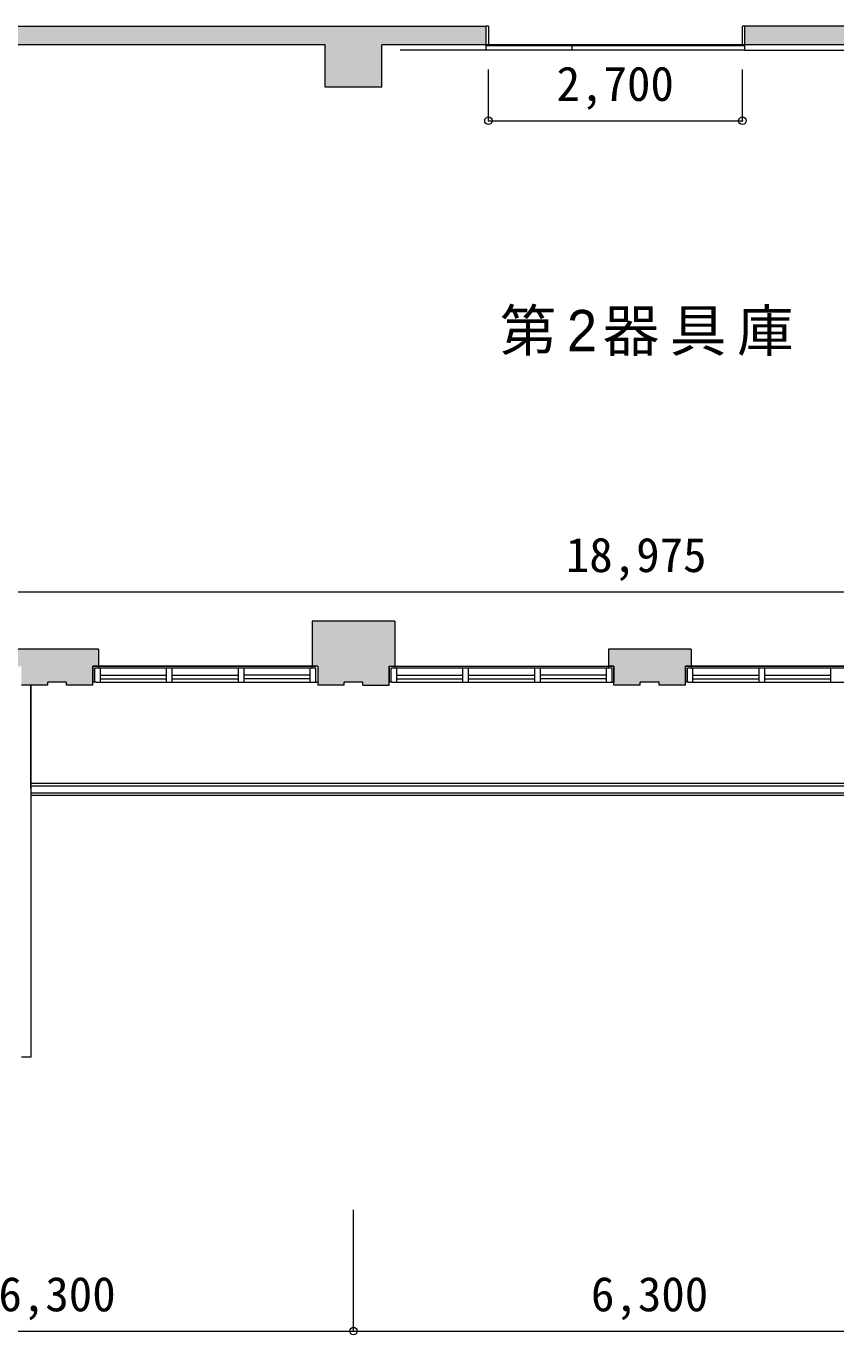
# Model space of a CAD drawing. Units: millimetres, scale not verified. Extents: x -41541 to 40812, y -111456 to -40681.
# Drawn here: x -24096 to -15487, y -106155 to -92241 of the extents above; entities that cross this region are included whole.
import ezdxf
from ezdxf.enums import TextEntityAlignment as Align

# ---------------------------------------------------------------- set-up
doc = ezdxf.new("R2010")
doc.units = ezdxf.units.MM
doc.header["$LTSCALE"] = 200
doc.header["$PDMODE"] = 32
doc.header["$PDSIZE"] = 80
for name, color, linetype, lineweight in [('0-1_躯体', 7, 'Continuous', 9), ('0-2_建具', 7, 'Continuous', 9), ('0-5_設備機器', 7, 'Continuous', 9), ('0-6_寸法', 4, 'Continuous', 5)]:
    doc.layers.add(name, color=color, linetype=linetype, lineweight=lineweight)
doc.layers.add('0-4_室名', color=7, linetype='Continuous')
doc.styles.add('ＭＳ ゴシック', font='')
doc.styles.add('ＭＳ Ｐゴシック', font='')
doc.styles.get('ＭＳ ゴシック').set_extended_font_data('MS Gothic')
doc.styles.get('ＭＳ Ｐゴシック').set_extended_font_data('MS PGothic')

msp = doc.modelspace()

# ---------------------------------------------------------------- linework, layer by layer
at = {"layer": '0-1_躯体'}
for p, q in [((-27296.1, -92241.2), (-19216.1, -92241.2)), ((-19216.1, -92241.2), (-19206.1, -92241.2)), ((-19206.1, -92441.2), (-19206.1, -92241.2)), ((-16456.1, -92441.2), (-16456.1, -92241.2)), ((-11626.1, -92241.2), (-16456.1, -92241.2)), ((-20916.1, -92441.2), (-26696.1, -92441.2)), ((-20916.1, -92891.2), (-20916.1, -92441.2)), ((-14616.1, -92441.2), (-20316.1, -92441.2)), ((-20316.1, -92891.2), (-20316.1, -92441.2)), ((-20316.1, -92891.2), (-20916.1, -92891.2)), ((-21056.1, -98566.2), (-21056.1, -99046.2)), ((-20176.1, -98566.2), (-21056.1, -98566.2)), ((-20176.1, -98566.2), (-20176.1, -99046.2)), ((-23326.1, -98866.2), (-24206.1, -98866.2)), ((-23326.1, -98866.2), (-23326.1, -99046.2)), ((-17906.1, -98866.2), (-17906.1, -99046.2)), ((-17026.1, -98866.2), (-17906.1, -98866.2)), ((-17026.1, -98866.2), (-17026.1, -99046.2)), ((-23386.1, -99246.2), (-23386.1, -99046.2)), ((-20996.1, -99046.2), (-23386.1, -99046.2)), ((-20996.1, -99046.2), (-20996.1, -99246.2)), ((-20236.1, -99246.2), (-20236.1, -99046.2)), ((-20236.1, -99046.2), (-17846.1, -99046.2)), ((-17086.1, -99246.2), (-17086.1, -99046.2)), ((-14696.1, -99046.2), (-17086.1, -99046.2)), ((-23866.1, -99246.2), (-24146.1, -99246.2)), ((-24046.1, -100346.2), (-24046.1, -99246.2)), ((-23866.1, -99246.2), (-23866.1, -99216.2)), ((-20716.1, -99246.2), (-20996.1, -99246.2)), ((-20516.1, -99216.2), (-20716.1, -99216.2)), ((-20716.1, -99246.2), (-20716.1, -99216.2)), ((-20516.1, -99246.2), (-20516.1, -99216.2)), ((-20516.1, -99246.2), (-20236.1, -99246.2)), ((-17566.1, -99246.2), (-17566.1, -99216.2)), ((-24046.1, -100291.2), (20613.9, -100291.2)), ((-24046.1, -100316.2), (20613.9, -100316.2)), ((-24046.1, -100346.2), (-24046.1, -100416.2)), ((-24046.1, -100391.2), (20613.9, -100391.2)), ((-24046.1, -100416.2), (20613.9, -100416.2))]:
    msp.add_line(p, q, dxfattribs=at)
for points in [[(-17566.1, -99246.2), (-17846.1, -99246.2), (-17846.1, -99046.2)], [(-23386.1, -99246.2), (-23666.1, -99246.2), (-23666.1, -99216.2), (-23866.1, -99216.2)], [(-17086.1, -99246.2), (-17366.1, -99246.2), (-17366.1, -99216.2), (-17566.1, -99216.2)]]:
    msp.add_lwpolyline(points, dxfattribs=at)
at = {"layer": '0-1_躯体', "color": 9}
for points in [[(-19216.1, -92241.2), (-26696.1, -92241.2), (-19216.1, -92441.2), (-26696.1, -92441.2)], [(-19206.1, -92241.2), (-19216.1, -92241.2), (-19206.1, -92441.2), (-19216.1, -92441.2)], [(-16456.1, -92241.2), (-16456.1, -92441.2), (-16446.1, -92241.2), (-16446.1, -92441.2)], [(-5871.1, -92241.2), (-16446.1, -92241.2), (-5871.1, -92441.2), (-16446.1, -92441.2)], [(-20916.1, -92891.2), (-20316.1, -92891.2), (-20916.1, -92441.2), (-20316.1, -92441.2)], [(-20176.1, -98566.2), (-21056.1, -98566.2), (-20176.1, -99046.2), (-21056.1, -99046.2)], [(-23326.1, -98866.2), (-24206.1, -98866.2), (-23326.1, -99046.2), (-24206.1, -99046.2)], [(-17026.1, -98866.2), (-17906.2, -98866.2), (-17026.1, -99046.2), (-17906.2, -99046.2)], [(-23866.1, -99246.2), (-23866.1, -99046.2), (-24146.1, -99246.2), (-24146.1, -99046.2)], [(-23666.1, -99216.2), (-23666.1, -99046.2), (-23866.1, -99216.2), (-23866.1, -99046.2)], [(-23666.1, -99246.2), (-23386, -99246.2), (-23666.1, -99046.2), (-23386, -99046.2)], [(-20716.1, -99246.2), (-20716.1, -99046.2), (-20996.1, -99246.2), (-20996.1, -99046.2)], [(-20516.1, -99216.2), (-20516.1, -99046.2), (-20716.1, -99216.2), (-20716.1, -99046.2)], [(-20516.1, -99246.2), (-20236.1, -99246.2), (-20516.1, -99046.2), (-20236.1, -99046.2)], [(-17566.1, -99246.2), (-17566.1, -99046.2), (-17846.2, -99246.2), (-17846.2, -99046.2)], [(-17566.1, -99216.2), (-17366.1, -99216.2), (-17566.1, -99046.2), (-17366.1, -99046.2)], [(-17366.1, -99246.2), (-17086.1, -99246.2), (-17366.1, -99046.2), (-17086.1, -99046.2)]]:
    msp.add_solid(points, dxfattribs=at)
at = {"layer": '0-2_建具'}
for p, q in [((-19181.1, -92241.2), (-19206.1, -92241.2)), ((-19206.1, -92441.2), (-19206.1, -92241.2)), ((-19181.1, -92241.2), (-19181.1, -92441.2)), ((-16456.1, -92241.2), (-16481.1, -92241.2)), ((-16481.1, -92441.2), (-16481.1, -92241.2)), ((-19181.1, -92441.2), (-19206.1, -92441.2)), ((-16456.1, -92496.2), (-19206.1, -92496.2)), ((-18291.1, -92496.2), (-18291.1, -92446.2)), ((-16456.1, -92496.2), (-16456.1, -92446.2)), ((-23386, -99046.2), (-21016.1, -99046.2)), ((-23386, -99046.2), (-23386, -99216.2)), ((-23326.1, -99046.2), (-23326.1, -99066.2)), ((-20996.2, -99046.2), (-21056.2, -99046.2)), ((-21056.2, -99066.2), (-21056.2, -99046.2)), ((-20996.2, -99046.2), (-20996.2, -99216.2)), ((-20236, -99046.2), (-17866.1, -99046.2)), ((-20236, -99046.2), (-20236, -99216.2)), ((-20176.1, -99046.2), (-20176.1, -99066.2)), ((-17846.2, -99046.2), (-17906.2, -99046.2)), ((-17906.2, -99066.2), (-17906.2, -99046.2)), ((-17846.2, -99046.2), (-17846.2, -99216.2)), ((-17086, -99046.2), (-14716.1, -99046.2)), ((-17086, -99046.2), (-17086, -99216.2)), ((-17026.1, -99046.2), (-17026.1, -99066.2)), ((-23366.1, -99216.2), (-23366.1, -99066.2)), ((-21016.1, -99066.2), (-23366.1, -99066.2)), ((-23306.1, -99216.2), (-23306.1, -99066.2)), ((-23306.1, -99141.2), (-22602.4, -99141.2)), ((-23306.1, -99178.7), (-22602.4, -99178.7)), ((-22602.4, -99216.2), (-22602.4, -99066.2)), ((-22542.4, -99216.2), (-22542.4, -99066.2)), ((-22542.4, -99141.2), (-21839.1, -99141.2)), ((-22542.4, -99178.7), (-21839.1, -99178.7)), ((-21839.1, -99216.2), (-21839.1, -99066.2)), ((-21779.1, -99216.2), (-21779.1, -99066.2)), ((-21076.1, -99141.2), (-21779.1, -99141.2)), ((-21076.1, -99178.7), (-21779.1, -99178.7)), ((-21076.1, -99216.2), (-21076.1, -99066.2)), ((-21016.1, -99216.2), (-21016.1, -99066.2)), ((-20216.1, -99216.2), (-20216.1, -99066.2)), ((-17866.1, -99066.2), (-20216.1, -99066.2)), ((-20156.1, -99216.2), (-20156.1, -99066.2)), ((-20156.1, -99141.2), (-19452.4, -99141.2)), ((-20156.1, -99178.7), (-19452.4, -99178.7)), ((-19452.4, -99216.2), (-19452.4, -99066.2)), ((-19392.4, -99216.2), (-19392.4, -99066.2)), ((-19392.4, -99141.2), (-18689.1, -99141.2)), ((-19392.4, -99178.7), (-18689.1, -99178.7)), ((-18689.1, -99216.2), (-18689.1, -99066.2)), ((-18629.1, -99216.2), (-18629.1, -99066.2)), ((-17926.1, -99141.2), (-18629.1, -99141.2)), ((-17926.1, -99178.7), (-18629.1, -99178.7)), ((-17926.1, -99216.2), (-17926.1, -99066.2)), ((-17866.1, -99216.2), (-17866.1, -99066.2)), ((-17066.1, -99216.2), (-17066.1, -99066.2)), ((-14716.1, -99066.2), (-17066.1, -99066.2)), ((-17006.1, -99216.2), (-17006.1, -99066.2)), ((-17006.1, -99141.2), (-16302.4, -99141.2)), ((-17006.1, -99178.7), (-16302.4, -99178.7)), ((-16302.4, -99216.2), (-16302.4, -99066.2)), ((-16242.4, -99216.2), (-16242.4, -99066.2)), ((-16242.4, -99141.2), (-15539.1, -99141.2)), ((-16242.4, -99178.7), (-15539.1, -99178.7)), ((-15539.1, -99216.2), (-15539.1, -99066.2)), ((-23350.8, -99216.2), (-23386, -99216.2)), ((-23350.8, -99216.2), (-20996.2, -99216.2)), ((-20200.8, -99216.2), (-20236, -99216.2)), ((-20200.8, -99216.2), (-17846.2, -99216.2)), ((-17050.8, -99216.2), (-17086, -99216.2)), ((-17050.8, -99216.2), (-14696.2, -99216.2))]:
    msp.add_line(p, q, dxfattribs=at)
at = {"layer": '0-2_建具', "color": 4, "lineweight": 5}
for p, q in [((-19206.1, -92496.2), (-20121.1, -92496.2)), ((-16456.1, -92496.2), (-14621.1, -92496.2))]:
    msp.add_line(p, q, dxfattribs=at)
at = {"layer": '0-2_建具'}
for points in [[(-16481.1, -92441.2), (-16456.1, -92441.2), (-16456.1, -92241.2)], [(-19206.1, -92496.2), (-19206.1, -92446.2), (-16456.1, -92446.2)]]:
    msp.add_lwpolyline(points, dxfattribs=at)
at = {"layer": '0-5_設備機器'}
for p, q in [((-24046.1, -99246.2), (-24146.1, -99246.2)), ((-24046.1, -99246.2), (-24046.1, -103201.2)), ((-24046.1, -103201.2), (-24146.1, -103201.2))]:
    msp.add_line(p, q, dxfattribs=at)
at = {"layer": '0-6_寸法'}
for p, q in [((-19181.1, -93246.2), (-19181.1, -92702.1)), ((-16481.1, -93246.2), (-16481.1, -92702.1)), ((-19181.1, -93246.2), (-16481.1, -93246.2)), ((-27096.1, -98255.3), (-8121.1, -98255.3)), ((-20616.1, -106114.7), (-20616.1, -104824.5)), ((-26916.1, -106114.7), (-20616.1, -106114.7)), ((-20616.1, -106114.7), (-14316.1, -106114.7))]:
    msp.add_line(p, q, dxfattribs=at)
for p in [(-19181.1, -93246.2), (-16481.1, -93246.2), (-20616.1, -106114.7)]:
    msp.add_point(p, dxfattribs=at)

# ---------------------------------------------------------------- texts
at = {"layer": '0-4_室名', "insert": (-19060.1, -95747.3), "char_height": 439.9, "attachment_point": 7, "style": 'ＭＳ Ｐゴシック'}
msp.add_mtext('\\T1.19;第2器具庫', dxfattribs=at)
at = {"layer": '0-6_寸法', "style": 'ＭＳ ゴシック'}
for s, p in [('2,700', (-18456.1, -93146.2)), ('18,975', (-18358.6, -98155.3)), ('6,300', (-24391.1, -106014.7)), ('6,300', (-18091.1, -106014.7))]:
    msp.add_text(s, height=366.6, dxfattribs=at).set_placement(p, align=Align.BOTTOM_LEFT)

doc.saveas('drawing.dxf')
